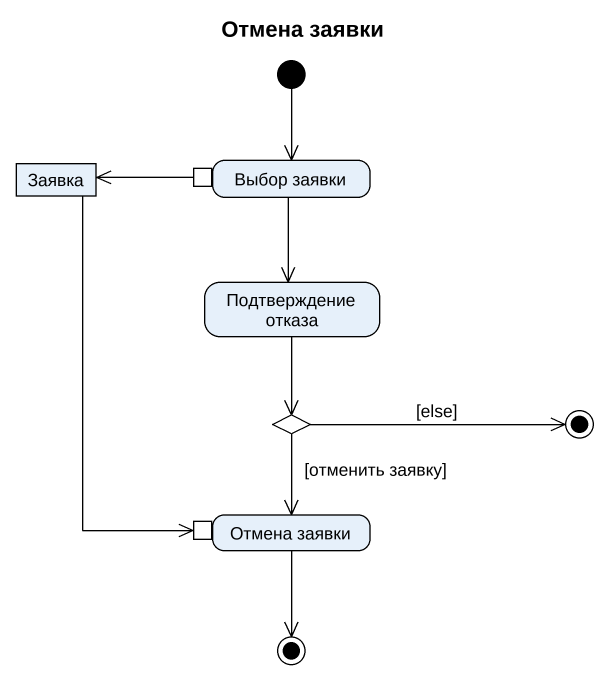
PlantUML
@startuml
title Отмена заявки
hide empty description
state Заявка <<object>>
state "Выбор заявки" as Выбор_заявки {
  state pin1 <<outputPin>>
}
state "Подтверждение отказа" as Подтверждение_отказа
state choice1 <<choice>>
state final1 <<end>>
state "Отмена заявки" as Отмена_заявки {
  state pin2 <<inputPin>>
}
state final2 <<end>>
[*] --> Выбор_заявки
Заявка --> pin2
pin1 -left-> Заявка
Выбор_заявки --> Подтверждение_отказа
Подтверждение_отказа --> choice1
choice1 -right-> final1 : [else]
choice1 --> Отмена_заявки : [отменить заявку]
Отмена_заявки --> final2
@enduml
